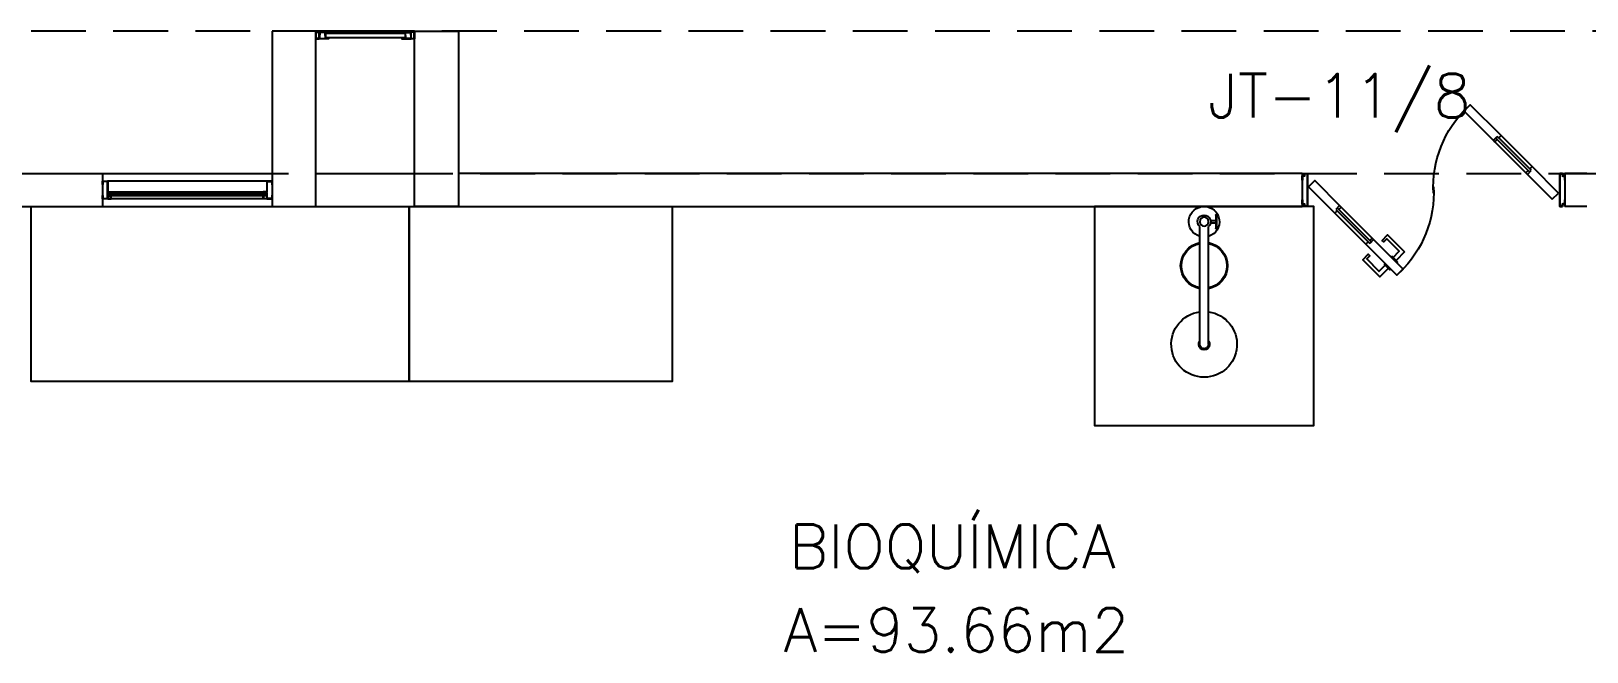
# Model space of a CAD drawing. Header units: millimetres. Extents: x 2128 to 2646, y 1972 to 2207.
# Drawn here: x 2309.51 to 2316.61, y 2133.81 to 2136.64 of the extents above; entities that cross this region are included whole.
import ezdxf

# ---------------------------------------------------------------- set-up
doc = ezdxf.new("R2010")
doc.units = ezdxf.units.MM
doc.linetypes.add('HIDDEN', pattern=[0.375, 0.25, -0.125])
for name, color, linetype in [('A-WC', 2, 'Continuous'), ('AR-ALV', 2, 'Continuous'), ('AR-BANCADAS', 1, 'Continuous'), ('AR-CHUVEIRO', 1, 'Continuous'), ('AR-ESQ', 1, 'Continuous'), ('AR-ESTC', 3, 'Continuous'), ('AR-LAY-OUT-EQUIPAMENTOS', 1, 'Continuous'), ('AR-PEITORIL', 1, 'Continuous'), ('AR-PORTA', 1, 'Continuous'), ('AR-PROJ', 1, 'HIDDEN'), ('BC- VISTA', 1, 'Continuous'), ('DT-ESQ-BAGUETE-C', 1, 'Continuous'), ('DT-ESQ-BAGUETE-V', 1, 'Continuous'), ('DT-ESQ-CHAPA DOBRADA-V', 1, 'Continuous'), ('DT-ESQ-MARCO-V', 1, 'Continuous'), ('DT-ESQ-PERFIL CADEIRA-C', 2, 'Continuous'), ('DT-ESQ-PERFIL CADEIRA-V', 2, 'Continuous'), ('DT-ESQ-PERFIL U-C', 2, 'Continuous'), ('DT-ESQ-VENEZIANA-C', 1, 'Continuous'), ('DT-ESQ-VENEZIANA-V', 1, 'Continuous'), ('DT-ESQ-VIDRO-C', 2, 'Continuous'), ('DT-TXTMOD', 1, 'Continuous'), ('ENDEREÇO', 2, 'Continuous'), ('maçaneta', 1, 'Continuous'), ('mov', 1, 'Continuous'), ('PM-PERFIL U-C', 2, 'Continuous'), ('PM-VIDRO', 2, 'Continuous'), ('pm1', 2, 'Continuous'), ('pm2', 2, 'Continuous'), ('TEXTO', 2, 'Continuous'), ('Área', 2, 'Continuous')]:
    doc.layers.add(name, color=color, linetype=linetype)
doc.styles.add('S10', font='simplex.shx', dxfattribs={"height": 0.1})
doc.styles.add('UNB-100', font='simplex.shx', dxfattribs={"height": 0.2})
doc.styles.add('UNB1-100', font='simplex.shx', dxfattribs={"height": 0.2})

# ---------------------------------------------------------------- blocks, each defined once
blk = doc.blocks.new('BOX')
at = {"color": 1}
for p, q in [((-0.057, -0.1399), (-0.057, -0.1999)), ((-0.053, -0.1399), (-0.053, -0.1999)), ((-0.03, -0.1649), (-0.053, -0.1649)), ((-0.03, -0.1749), (-0.053, -0.1749)), ((-0.02, -0.7299), (-0.02, -0.1922)), ((0.02, -0.7299), (0.02, -0.1922))]:
    blk.add_line(p, q, dxfattribs=at)
blk.add_circle((0, -0.1699), 0.02, dxfattribs=at)
for centre, radius, start, end in [((0, -0.1699), 0.0699, 286.63481, 253.36519), ((-0.055, -0.1399), 0.002, 0, 180), ((0, -0.1699), 0.03, 311.81031, 228.18969), ((-0.055, -0.1999), 0.002, 180, 0), ((0, -0.3708), 0.1072, 100.75318, 259.24682), ((0, -0.3708), 0.1032, 100.75318, 259.24682), ((0, -0.3708), 0.1032, 280.75318, 79.24682), ((0, -0.3708), 0.1072, 280.75318, 79.24682), ((0, -0.7299), 0.15, 97.66226, 82.33774), ((0, -0.7299), 0.025, 143.1301, 36.8699), ((0, -0.7299), 0.02, 180, 0)]:
    blk.add_arc(centre, radius, start, end, dxfattribs=at)
blk = doc.blocks.new('chuvemerg-p')
at = {"layer": 'A-WC', "xscale": 4.000000000000012, "yscale": 4.000000000000012, "zscale": 4.000000000000012, "rotation": 315.0000000000003}
blk.add_blockref('BOX', (0, 0), dxfattribs=at)
blk = doc.blocks.new('chuveiro-emerg')
at = {"layer": 'AR-LAY-OUT-EQUIPAMENTOS'}
blk.add_lwpolyline([(0, 0.5), (1, 0.5), (1, -0.5), (0, -0.5)], close=True, dxfattribs=at)
at = {"layer": 'AR-LAY-OUT-EQUIPAMENTOS', "xscale": 0.250000000000002, "yscale": 0.250000000000002, "zscale": 0.250000000000002, "rotation": 135}
blk.add_blockref('chuvemerg-p', (-0.1, 0), dxfattribs=at)
blk = doc.blocks.new('EF01-P')
at = {"layer": 'DT-ESQ-BAGUETE-C', "ltscale": 0.1}
for points in [[(0.0015, 0.035), (0.015, 0.035), (0.015, 0.0335), (0.0015, 0.0335), (0.0015, 0.005), (0.015, 0.005), (0.015, 0.0035), (0.0015, 0.0035, -0.414214), (0, 0.005), (0, 0.0335, -0.414214)], [(0.4485, 0.035), (0.435, 0.035), (0.435, 0.0335), (0.4485, 0.0335), (0.4485, 0.005), (0.435, 0.005), (0.435, 0.0035), (0.4485, 0.0035, 0.414214), (0.45, 0.005), (0.45, 0.0335, 0.414214)]]:
    blk.add_lwpolyline(points, format="xyb", close=True, dxfattribs=at)
at = {"layer": 'DT-ESQ-PERFIL CADEIRA-C', "ltscale": 0.1}
for points in [[(0.01, 0.0015), (0.01, 0.003), (0.0015, 0.003, 1), (0.0015, 0), (0.015, 0, 0.414214), (0.0165, 0.0015), (0.0165, 0.0335), (0.043, 0.0335)], [(0.043, 0.0065), (0.018, 0.0065), (0.018, 0.0165), (0.0165, 0.0165), (0.0165, 0.0065, 0.414214), (0.018, 0.005), (0.043, 0.005), (0.0565, 0.005, 1), (0.0565, 0.008), (0.043, 0.008), (0.043, 0.02), (0.043, 0.032), (0.0565, 0.032, 1), (0.0565, 0.035), (0.043, 0.035), (0.0165, 0.035, 0.414214), (0.015, 0.0335), (0.015, 0.0015), (0.0015, 0.0015)], [(0.0415, 0.02), (0.0415, 0.032, -0.414214), (0.043, 0.0335), (0.0565, 0.0335)], [(0.0415, 0.02), (0.0415, 0.008, 0.414214), (0.043, 0.0065), (0.0565, 0.0065)], [(0.407, 0.0065), (0.432, 0.0065), (0.432, 0.0165), (0.4335, 0.0165), (0.4335, 0.0065, -0.414214), (0.432, 0.005), (0.407, 0.005), (0.3935, 0.005, -1), (0.3935, 0.008), (0.407, 0.008), (0.407, 0.02), (0.407, 0.032), (0.3935, 0.032, -1), (0.3935, 0.035), (0.407, 0.035), (0.4335, 0.035, -0.414214), (0.435, 0.0335), (0.435, 0.0015), (0.4485, 0.0015)], [(0.4085, 0.02), (0.4085, 0.032, 0.414214), (0.407, 0.0335), (0.3935, 0.0335)], [(0.4085, 0.02), (0.4085, 0.008, -0.414214), (0.407, 0.0065), (0.3935, 0.0065)], [(0.44, 0.0015), (0.44, 0.003), (0.4485, 0.003, -1), (0.4485, 0), (0.435, 0, -0.414214), (0.4335, 0.0015), (0.4335, 0.0335), (0.407, 0.0335)]]:
    blk.add_lwpolyline(points, format="xyb", dxfattribs=at)
at = {"layer": 'DT-ESQ-PERFIL CADEIRA-V', "ltscale": 0.1}
blk.add_line((0.015, 0), (0.435, 0), dxfattribs=at)
at = {"layer": 'DT-ESQ-VENEZIANA-C', "ltscale": 0.1}
for p, q in [((0.043, 0.0105), (0.407, 0.0105)), ((0.043, 0.009), (0.407, 0.009))]:
    blk.add_line(p, q, dxfattribs=at)
at = {"layer": 'DT-ESQ-VENEZIANA-V', "ltscale": 0.1}
blk.add_line((0.043, 0.031), (0.407, 0.031), dxfattribs=at)
blk = doc.blocks.new('EF04A-P')
at = {"layer": 'DT-ESQ-BAGUETE-C', "ltscale": 0.1}
for points in [[(0.039, -0.05), (0.0255, -0.05), (0.0255, -0.0485), (0.039, -0.0485), (0.039, -0.0365), (0.0255, -0.0365), (0.0255, -0.035), (0.039, -0.035, -0.414214), (0.0405, -0.0365), (0.0405, -0.0485, -0.414214)], [(0.736, -0.05), (0.7495, -0.05), (0.7495, -0.0485), (0.736, -0.0485), (0.736, -0.0365), (0.7495, -0.0365), (0.7495, -0.035), (0.736, -0.035, 0.414214), (0.7345, -0.0365), (0.7345, -0.0485, 0.414214)]]:
    blk.add_lwpolyline(points, format="xyb", close=True, dxfattribs=at)
at = {"layer": 'DT-ESQ-BAGUETE-V', "ltscale": 0.1}
blk.add_line((0.736, -0.05), (0.039, -0.05), dxfattribs=at)
at = {"layer": 'DT-ESQ-CHAPA DOBRADA-V', "ltscale": 0.1}
blk.add_line((0.735, -0.067), (0.04, -0.067), dxfattribs=at)
at = {"layer": 'DT-ESQ-MARCO-V', "ltscale": 0.1}
for p, q in [((0.0235, -0.035), (0.7515, -0.035)), ((0.0235, -0.115), (0.7515, -0.115))]:
    blk.add_line(p, q, dxfattribs=at)
at = {"layer": 'DT-ESQ-PERFIL U-C', "ltscale": 0.1}
for points in [[(0.025, -0.0655), (0.025, -0.0655, 0.414214), (0.0235, -0.067), (0.0235, -0.1135), (0.0015, -0.1135), (0.0015, -0.1), (0, -0.1), (0, -0.1135, 0.414214), (0.0015, -0.115), (0.0235, -0.115, 0.414214), (0.025, -0.1135), (0.025, -0.067), (0.04, -0.067, 1), (0.04, -0.064), (0.025, -0.064), (0.025, -0.0365, 0.414214), (0.0235, -0.035), (0.0015, -0.035, 0.414214), (0, -0.0365), (0, -0.05), (0.0015, -0.05), (0.0015, -0.0365), (0.0235, -0.0365), (0.0235, -0.064, 0.414214), (0.025, -0.0655), (0.04, -0.0655)], [(0.75, -0.0655), (0.75, -0.0655, -0.414214), (0.7515, -0.067), (0.7515, -0.1135), (0.7735, -0.1135), (0.7735, -0.1), (0.775, -0.1), (0.775, -0.1135, -0.414214), (0.7735, -0.115), (0.7515, -0.115, -0.414214), (0.75, -0.1135), (0.75, -0.067), (0.735, -0.067, -1), (0.735, -0.064), (0.75, -0.064), (0.75, -0.0365, -0.414214), (0.7515, -0.035), (0.7735, -0.035, -0.414214), (0.775, -0.0365), (0.775, -0.05), (0.7735, -0.05), (0.7735, -0.0365), (0.7515, -0.0365), (0.7515, -0.064, -0.414214), (0.75, -0.0655), (0.735, -0.0655)]]:
    blk.add_lwpolyline(points, format="xyb", dxfattribs=at)
at = {"layer": 'DT-ESQ-VIDRO-C', "ltscale": 0.1}
blk.add_lwpolyline([(0.027, -0.062), (0.027, -0.052), (0.748, -0.052), (0.748, -0.062)], close=True, dxfattribs=at)
at = {"layer": 'DT-TXTMOD', "ltscale": 0.1, "style": 'S10', "flags": 3}
blk.add_attdef('EF04A', (0.05, 0), '', height=0.1, dxfattribs=at)
blk = doc.blocks.new('PM7B')
at = {"layer": 'maçaneta'}
for points in [[(0.7317, -0.2081), (0.7706, -0.247), (0.7848, -0.2329), (0.7576, -0.2056, -0.414214), (0.7576, -0.2035), (0.8131, -0.148), (0.8272, -0.1622), (0.8343, -0.1551), (0.8095, -0.1303)], [(0.806, -0.2824), (0.8449, -0.3213), (0.9227, -0.2435), (0.8979, -0.2187), (0.8908, -0.2258), (0.905, -0.2399), (0.8495, -0.2954, -0.414214), (0.8474, -0.2954), (0.8201, -0.2682)], [(0.8449, -0.3213), (0.806, -0.2824), (0.8201, -0.2682), (0.8474, -0.2954, 0.414214), (0.8495, -0.2954), (0.905, -0.2399), (0.8908, -0.2258), (0.8979, -0.2187), (0.9227, -0.2435)]]:
    blk.add_lwpolyline(points, format="xyb", close=True, dxfattribs=at)
for points in [[(0.7918, -0.2258), (0.7636, -0.2541), (0.7671, -0.2576), (0.7954, -0.2293)], [(0.7918, -0.2258), (0.7636, -0.2541), (0.7671, -0.2576), (0.7954, -0.2293)], [(0.8272, -0.2612), (0.7989, -0.2894), (0.7954, -0.2859), (0.8237, -0.2576)], [(0.8272, -0.2612), (0.7989, -0.2894), (0.7954, -0.2859), (0.8237, -0.2576)]]:
    blk.add_lwpolyline(points, close=True, dxfattribs=at)
at = {"layer": 'mov'}
for centre, start, end in [((0.0994, 0.0888), 356.80287, 46.39924), ((1.1006, 0.0612), 176.80287, 226.39924)]:
    blk.add_arc(centre, 0.5014, start, end, dxfattribs=at)
at = {"layer": 'PM-PERFIL U-C'}
for p, q in [((0.01, 0.14), (0.01, 0.1485)), ((0.0115, 0.15), (0.0235, 0.15)), ((0.023, 0.148), (0.012, 0.148)), ((0.012, 0.148), (0.012, 0.1395)), ((0.023, 0.148), (0.023, 0.002)), ((0.025, 0.1485), (0.025, 0.0015)), ((1.175, 0.1485), (1.175, 0.0015)), ((1.1885, 0.15), (1.1765, 0.15)), ((1.177, 0.148), (1.188, 0.148)), ((1.177, 0.148), (1.177, 0.002)), ((1.188, 0.148), (1.188, 0.1395)), ((1.19, 0.14), (1.19, 0.1485)), ((0, 0.12), (0, 0.1385)), ((0.002, 0.12), (0, 0.12)), ((0.0015, 0.14), (0.01, 0.14)), ((0.0105, 0.138), (0.002, 0.138)), ((0.002, 0.138), (0.002, 0.12)), ((1.1895, 0.138), (1.198, 0.138)), ((1.1985, 0.14), (1.19, 0.14)), ((1.198, 0.138), (1.198, 0.12)), ((1.198, 0.12), (1.2, 0.12)), ((1.2, 0.12), (1.2, 0.1385)), ((0, 0.0115), (0, 0.03)), ((0, 0.03), (0.002, 0.03)), ((0.01, 0.01), (0.0015, 0.01)), ((0.002, 0.03), (0.002, 0.012)), ((0.002, 0.012), (0.0105, 0.012)), ((0.01, 0.0015), (0.01, 0.01)), ((0.0235, 0), (0.0115, 0)), ((0.012, 0.0105), (0.012, 0.002)), ((0.012, 0.002), (0.023, 0.002)), ((1.1765, 0), (1.1885, 0)), ((1.188, 0.002), (1.177, 0.002)), ((1.188, 0.0105), (1.188, 0.002)), ((1.198, 0.012), (1.1895, 0.012)), ((1.19, 0.01), (1.1985, 0.01)), ((1.19, 0.0015), (1.19, 0.01)), ((1.198, 0.03), (1.198, 0.012)), ((1.2, 0.03), (1.198, 0.03)), ((1.2, 0.0115), (1.2, 0.03))]:
    blk.add_line(p, q, dxfattribs=at)
for centre, start, end in [((0.0115, 0.1485), 90, 180), ((0.0235, 0.1485), 0, 90), ((1.1765, 0.1485), 90, 180), ((1.1885, 0.1485), 0, 90), ((0.0015, 0.1385), 90, 180), ((0.0105, 0.1395), 270, 0), ((1.1895, 0.1395), 180, 270), ((1.1985, 0.1385), 0, 90), ((0.0015, 0.0115), 180, 270), ((0.0115, 0.0015), 180, 270), ((0.0105, 0.0105), 0, 90), ((0.0235, 0.0015), 269.93864, 0), ((1.1765, 0.0015), 180, 270.06136), ((1.1895, 0.0105), 90, 180), ((1.1885, 0.0015), 270, 0), ((1.1985, 0.0115), 270, 0)]:
    blk.add_arc(centre, 0.0015, start, end, dxfattribs=at)
at = {"layer": 'PM-VIDRO'}
for p, q in [((0.1607, 0.1707), (0.3021, 0.3122)), ((0.3092, 0.3051), (0.1677, 0.1637)), ((0.8908, -0.1551), (1.0323, -0.0137)), ((1.0393, -0.0207), (0.8979, -0.1622))]:
    blk.add_line(p, q, dxfattribs=at)
at = {"layer": 'pm1'}
for p, q in [((0.3021, 0.3122), (0.2915, 0.3228)), ((0.3021, 0.3122), (0.3092, 0.3192)), ((0.3268, 0.3016), (0.3092, 0.3192)), ((0.3162, 0.3122), (0.3092, 0.3051)), ((0.3198, 0.2945), (0.3092, 0.3051)), ((0.3268, 0.3016), (0.3198, 0.2945)), ((0.0296, 0.0609), (0.1501, 0.1813)), ((0.1783, 0.1531), (0.0579, 0.0326)), ((0.1501, 0.1813), (0.1607, 0.1707)), ((0.1536, 0.1637), (0.1607, 0.1707)), ((0.1713, 0.146), (0.1536, 0.1637)), ((0.1677, 0.1637), (0.1607, 0.1566)), ((0.1677, 0.1637), (0.1783, 0.1531)), ((0.1783, 0.1531), (0.1713, 0.146)), ((0.0579, 0.0326), (0.0296, 0.0609)), ((1.0217, -0.0031), (1.0287, 0.004)), ((1.0287, 0.004), (1.0464, -0.0137)), ((1.0323, -0.0137), (1.0393, -0.0066)), ((1.0464, -0.0137), (1.0393, -0.0207)), ((0.8732, -0.1516), (0.8802, -0.1445)), ((0.8732, -0.1516), (0.8908, -0.1692)), ((0.8802, -0.1445), (0.8908, -0.1551)), ((0.8838, -0.1622), (0.8908, -0.1551)), ((0.8979, -0.1622), (0.8908, -0.1692)), ((0.8979, -0.1622), (0.9085, -0.1728))]:
    blk.add_line(p, q, dxfattribs=at)
for points in [[(0.2915, 0.3228), (0.4329, 0.4642), (0.4612, 0.4359), (0.3198, 0.2945)], [(1.0323, -0.0137), (1.0217, -0.0031), (1.1421, 0.1174), (1.1704, 0.0891), (1.0499, -0.0313), (1.0393, -0.0207)], [(0.9085, -0.1728), (0.7671, -0.3142), (0.7388, -0.2859), (0.8732, -0.1516)]]:
    blk.add_lwpolyline(points, dxfattribs=at)
at = {"layer": 'pm2', "color": 1}
for p, q in [((0.1501, 0.1813), (0.2915, 0.3228)), ((0.3198, 0.2945), (0.1783, 0.1531)), ((0.8802, -0.1445), (1.0217, -0.0031)), ((1.0499, -0.0313), (0.9085, -0.1728))]:
    blk.add_line(p, q, dxfattribs=at)
blk = doc.blocks.new('BCP15')
at = {"layer": 'BC- VISTA'}
blk.add_lwpolyline([(0.8, 0), (0.8, -1.725), (0, -1.725), (0, 0)], close=True, dxfattribs=at)
blk = doc.blocks.new('BCP11')
at = {"layer": 'BC- VISTA'}
blk.add_lwpolyline([(0.8, 0), (0.8, -1.2), (0, -1.2), (0, 0)], close=True, dxfattribs=at)

msp = doc.modelspace()

# ---------------------------------------------------------------- linework, layer by layer
at = {"layer": 'AR-ALV'}
for p, q in [((2306.7615, 2135.9901), (2309.8365, 2135.9901)), ((2309.8365, 2135.9901), (2309.8365, 2135.8401)), ((2310.8115, 2135.9901), (2311.2615, 2135.9901)), ((2315.3115, 2135.9901), (2311.4615, 2135.9901)), ((2315.3115, 2135.9901), (2315.3115, 2135.8401)), ((2316.6115, 2135.9901), (2316.5115, 2135.9901)), ((2316.5115, 2135.9901), (2316.5115, 2135.8401)), ((2308.7115, 2135.8401), (2309.8365, 2135.8401)), ((2310.8115, 2135.8401), (2311.2615, 2135.8401)), ((2311.4615, 2135.8401), (2315.3115, 2135.8401)), ((2316.6115, 2135.8401), (2316.5115, 2135.8401))]:
    msp.add_line(p, q, dxfattribs=at)
at = {"layer": 'AR-ESTC'}
for p, q in [((2310.8115, 2136.6401), (2310.6115, 2136.6401)), ((2310.6115, 2136.6401), (2310.6115, 2135.8401)), ((2310.8115, 2135.8401), (2310.8115, 2136.6401)), ((2311.2615, 2136.6401), (2311.4615, 2136.6401)), ((2311.2615, 2135.8401), (2311.2615, 2136.6401)), ((2311.4615, 2136.6401), (2311.4615, 2135.8401)), ((2310.6115, 2135.8401), (2310.8115, 2135.8401)), ((2311.4615, 2135.8401), (2311.2615, 2135.8401))]:
    msp.add_line(p, q, dxfattribs=at)
at = {"layer": 'AR-PEITORIL'}
for p, q in [((2309.8365, 2135.9901), (2310.6115, 2135.9901)), ((2309.8365, 2135.8401), (2310.6115, 2135.8401))]:
    msp.add_line(p, q, dxfattribs=at)
at = {"layer": 'AR-PROJ'}
for p, q in [((2359.2615, 2136.6401), (2304.8115, 2136.6401)), ((2304.8115, 2135.9901), (2359.2615, 2135.9901))]:
    msp.add_line(p, q, dxfattribs=at)

# ---------------------------------------------------------------- block references
at = {"layer": 'AR-BANCADAS', "rotation": 90}
for name, p in [('BCP15', (2309.5115, 2135.0401)), ('BCP11', (2311.2365, 2135.0401))]:
    msp.add_blockref(name, p, dxfattribs=at)
at = {"layer": 'AR-CHUVEIRO', "xscale": -1, "rotation": 90}
msp.add_blockref('chuveiro-emerg', (2314.8647, 2135.8401), dxfattribs=at)
at = {"layer": 'AR-ESQ', "rotation": 180}
for name, p in [('EF01-P', (2311.2615, 2136.6401)), ('EF04A-P', (2310.6115, 2135.8401))]:
    msp.add_blockref(name, p, dxfattribs=at)
at = {"layer": 'AR-PORTA', "xscale": -1}
msp.add_blockref('PM7B', (2316.5115, 2135.8401), dxfattribs=at)

# ---------------------------------------------------------------- texts
at = {"layer": 'ENDEREÇO', "style": 'UNB1-100'}
msp.add_text('JT-11/8', height=0.2, dxfattribs=at).set_placement((2314.8824, 2136.2451))
at = {"layer": 'TEXTO', "style": 'UNB-100'}
msp.add_text('BIOQUÍMICA', height=0.2, dxfattribs=at).set_placement((2312.9698, 2134.1884))
at = {"layer": 'Área', "style": 'UNB-100'}
msp.add_text('A=93.66m2', height=0.2, dxfattribs=at).set_placement((2312.9456, 2133.8066))

doc.saveas('drawing.dxf')
